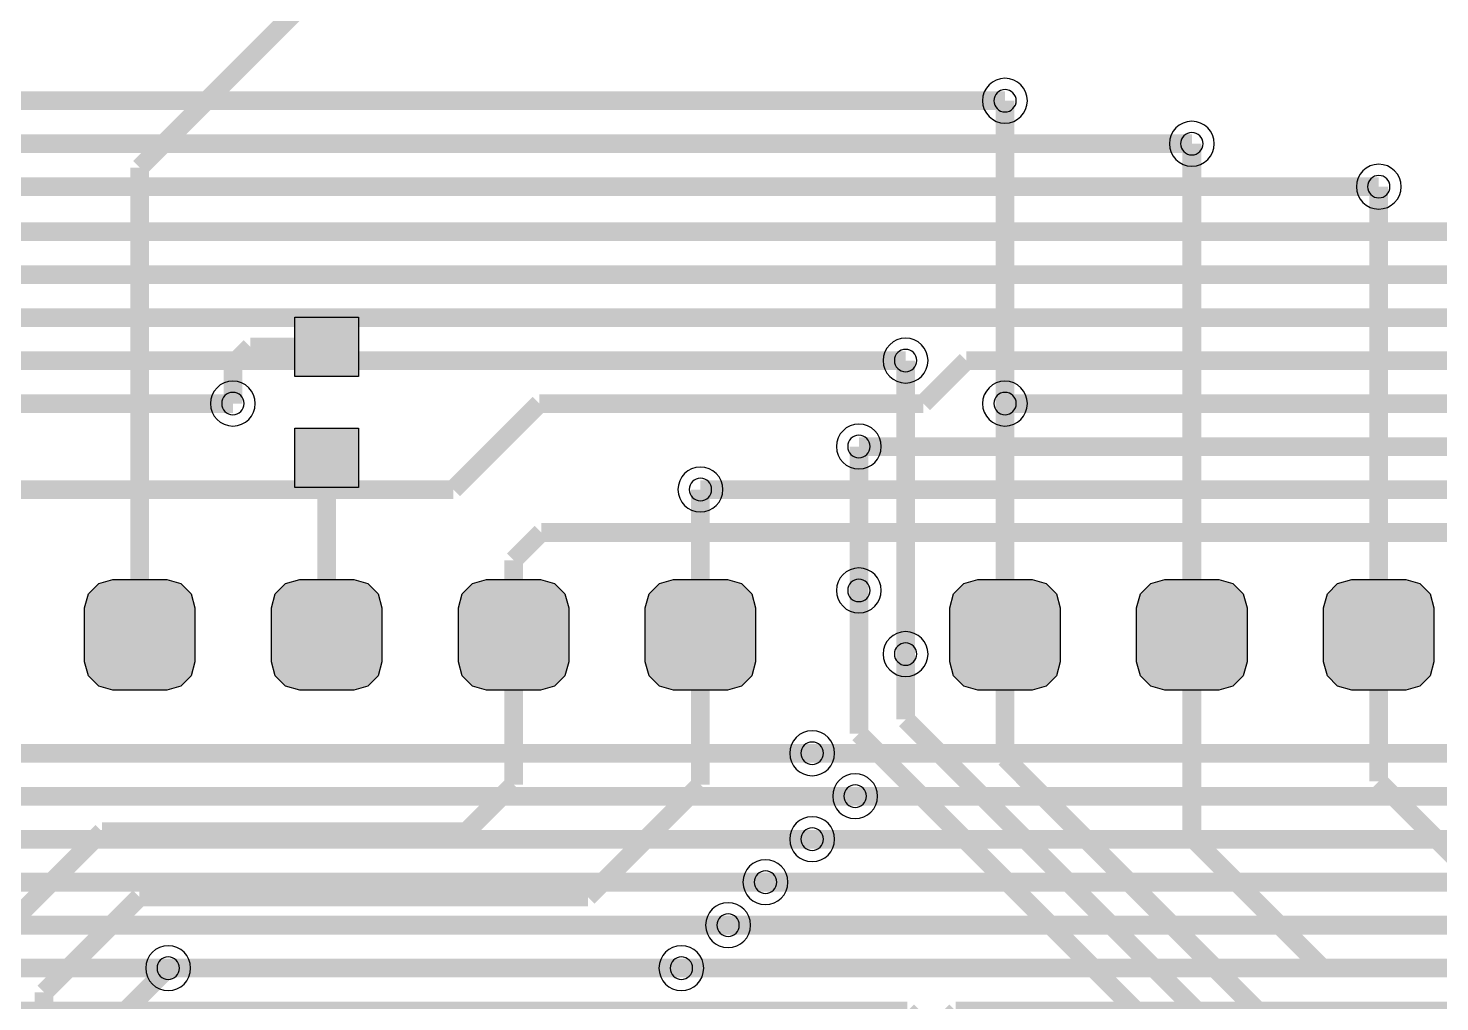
# Model space of a CAD drawing. Header units: millimetres. Extents: x -2 to 166, y 0 to 101.
# Drawn here: x 91.2 to 110.39, y 69.44 to 82.67 of the extents above; entities that cross this region are included whole.
import ezdxf

# ---------------------------------------------------------------- set-up
doc = ezdxf.new("R2010")
doc.units = ezdxf.units.MM
doc.header["$MEASUREMENT"] = 0
for name, color, linetype, true_color in [('Bottom-Layer', 7, 'Continuous', 0x0000ff), ('Hole-Layer', 7, 'Continuous', 0x222222), ('Multi-Layer', 7, 'Continuous', 0xc0c0c0), ('Top-Layer', 7, 'Continuous', 0xff0000)]:
    doc.layers.add(name, color=color, linetype=linetype, true_color=true_color)

msp = doc.modelspace()

# ---------------------------------------------------------------- hatches: boundary and pattern name
at = {"layer": 'Bottom-Layer'}
for points in [[(95.687, 77.938), (94.823, 77.938), (94.823, 78.744), (95.687, 78.744)], [(95.687, 76.431), (94.823, 76.431), (94.823, 77.237), (95.687, 77.237)], [(91.965, 74.061), (91.965, 74.796), (92.017, 74.988), (92.157, 75.128), (92.348, 75.179), (93.083, 75.179), (93.274, 75.128), (93.414, 74.988), (93.465, 74.796), (93.465, 74.061), (93.414, 73.87), (93.274, 73.73), (93.083, 73.679), (92.348, 73.679), (92.157, 73.73), (92.017, 73.87)], [(94.505, 74.061), (94.505, 74.796), (94.557, 74.988), (94.697, 75.128), (94.888, 75.179), (95.623, 75.179), (95.814, 75.128), (95.954, 74.988), (96.005, 74.796), (96.005, 74.061), (95.954, 73.87), (95.814, 73.73), (95.623, 73.679), (94.888, 73.679), (94.697, 73.73), (94.557, 73.87)], [(97.045, 74.061), (97.045, 74.796), (97.097, 74.988), (97.237, 75.128), (97.428, 75.179), (98.163, 75.179), (98.354, 75.128), (98.494, 74.988), (98.545, 74.796), (98.545, 74.061), (98.494, 73.87), (98.354, 73.73), (98.163, 73.679), (97.428, 73.679), (97.237, 73.73), (97.097, 73.87)], [(99.585, 74.061), (99.585, 74.796), (99.637, 74.988), (99.777, 75.128), (99.968, 75.179), (100.703, 75.179), (100.894, 75.128), (101.034, 74.988), (101.085, 74.796), (101.085, 74.061), (101.034, 73.87), (100.894, 73.73), (100.703, 73.679), (99.968, 73.679), (99.777, 73.73), (99.637, 73.87)], [(103.725, 74.061), (103.725, 74.796), (103.777, 74.988), (103.917, 75.128), (104.108, 75.179), (104.843, 75.179), (105.034, 75.128), (105.174, 74.988), (105.225, 74.796), (105.225, 74.061), (105.174, 73.87), (105.034, 73.73), (104.843, 73.679), (104.108, 73.679), (103.917, 73.73), (103.777, 73.87)], [(106.265, 74.061), (106.265, 74.796), (106.317, 74.988), (106.457, 75.128), (106.648, 75.179), (107.383, 75.179), (107.574, 75.128), (107.714, 74.988), (107.765, 74.796), (107.765, 74.061), (107.714, 73.87), (107.574, 73.73), (107.383, 73.679), (106.648, 73.679), (106.457, 73.73), (106.317, 73.87)], [(108.806, 74.061), (108.806, 74.796), (108.857, 74.988), (108.997, 75.128), (109.188, 75.179), (109.923, 75.179), (110.114, 75.128), (110.254, 74.988), (110.306, 74.796), (110.306, 74.061), (110.254, 73.87), (110.114, 73.73), (109.923, 73.679), (109.188, 73.679), (108.997, 73.73), (108.857, 73.87)]]:
    msp.add_hatch(color=256, dxfattribs=at).paths.add_polyline_path(points)
at = {"layer": 'Hole-Layer'}
for points in [[(92.215, 74.429, 1), (93.215, 74.429, 1)], [(92.215, 74.429, 1), (93.215, 74.429, 1)], [(94.755, 74.429, 1), (95.755, 74.429, 1)], [(94.755, 74.429, 1), (95.755, 74.429, 1)], [(97.295, 74.429, 1), (98.295, 74.429, 1)], [(97.295, 74.429, 1), (98.295, 74.429, 1)], [(99.835, 74.429, 1), (100.835, 74.429, 1)], [(99.835, 74.429, 1), (100.835, 74.429, 1)], [(103.975, 74.429, 1), (104.975, 74.429, 1)], [(103.975, 74.429, 1), (104.975, 74.429, 1)], [(106.515, 74.429, 1), (107.515, 74.429, 1)], [(106.515, 74.429, 1), (107.515, 74.429, 1)], [(109.056, 74.429, 1), (110.056, 74.429, 1)], [(109.056, 74.429, 1), (110.056, 74.429, 1)]]:
    msp.add_hatch(color=256, dxfattribs=at).paths.add_polyline_path(points)
at = {"layer": 'Multi-Layer'}
for points in [[(91.965, 74.061), (91.965, 74.796), (92.017, 74.988), (92.157, 75.128), (92.348, 75.179), (93.083, 75.179), (93.274, 75.128), (93.414, 74.988), (93.465, 74.796), (93.465, 74.061), (93.414, 73.87), (93.274, 73.73), (93.083, 73.679), (92.348, 73.679), (92.157, 73.73), (92.017, 73.87)], [(91.965, 74.061), (91.965, 74.796), (92.017, 74.988), (92.157, 75.128), (92.348, 75.179), (93.083, 75.179), (93.274, 75.128), (93.414, 74.988), (93.465, 74.796), (93.465, 74.061), (93.414, 73.87), (93.274, 73.73), (93.083, 73.679), (92.348, 73.679), (92.157, 73.73), (92.017, 73.87)], [(91.965, 74.061), (91.965, 74.796), (92.017, 74.988), (92.157, 75.128), (92.348, 75.179), (93.083, 75.179), (93.274, 75.128), (93.414, 74.988), (93.465, 74.796), (93.465, 74.061), (93.414, 73.87), (93.274, 73.73), (93.083, 73.679), (92.348, 73.679), (92.157, 73.73), (92.017, 73.87)], [(94.505, 74.061), (94.505, 74.796), (94.557, 74.988), (94.697, 75.128), (94.888, 75.179), (95.623, 75.179), (95.814, 75.128), (95.954, 74.988), (96.005, 74.796), (96.005, 74.061), (95.954, 73.87), (95.814, 73.73), (95.623, 73.679), (94.888, 73.679), (94.697, 73.73), (94.557, 73.87)], [(94.505, 74.061), (94.505, 74.796), (94.557, 74.988), (94.697, 75.128), (94.888, 75.179), (95.623, 75.179), (95.814, 75.128), (95.954, 74.988), (96.005, 74.796), (96.005, 74.061), (95.954, 73.87), (95.814, 73.73), (95.623, 73.679), (94.888, 73.679), (94.697, 73.73), (94.557, 73.87)], [(94.505, 74.061), (94.505, 74.796), (94.557, 74.988), (94.697, 75.128), (94.888, 75.179), (95.623, 75.179), (95.814, 75.128), (95.954, 74.988), (96.005, 74.796), (96.005, 74.061), (95.954, 73.87), (95.814, 73.73), (95.623, 73.679), (94.888, 73.679), (94.697, 73.73), (94.557, 73.87)], [(97.045, 74.061), (97.045, 74.796), (97.097, 74.988), (97.237, 75.128), (97.428, 75.179), (98.163, 75.179), (98.354, 75.128), (98.494, 74.988), (98.545, 74.796), (98.545, 74.061), (98.494, 73.87), (98.354, 73.73), (98.163, 73.679), (97.428, 73.679), (97.237, 73.73), (97.097, 73.87)], [(97.045, 74.061), (97.045, 74.796), (97.097, 74.988), (97.237, 75.128), (97.428, 75.179), (98.163, 75.179), (98.354, 75.128), (98.494, 74.988), (98.545, 74.796), (98.545, 74.061), (98.494, 73.87), (98.354, 73.73), (98.163, 73.679), (97.428, 73.679), (97.237, 73.73), (97.097, 73.87)], [(97.045, 74.061), (97.045, 74.796), (97.097, 74.988), (97.237, 75.128), (97.428, 75.179), (98.163, 75.179), (98.354, 75.128), (98.494, 74.988), (98.545, 74.796), (98.545, 74.061), (98.494, 73.87), (98.354, 73.73), (98.163, 73.679), (97.428, 73.679), (97.237, 73.73), (97.097, 73.87)], [(99.585, 74.061), (99.585, 74.796), (99.637, 74.988), (99.777, 75.128), (99.968, 75.179), (100.703, 75.179), (100.894, 75.128), (101.034, 74.988), (101.085, 74.796), (101.085, 74.061), (101.034, 73.87), (100.894, 73.73), (100.703, 73.679), (99.968, 73.679), (99.777, 73.73), (99.637, 73.87)], [(99.585, 74.061), (99.585, 74.796), (99.637, 74.988), (99.777, 75.128), (99.968, 75.179), (100.703, 75.179), (100.894, 75.128), (101.034, 74.988), (101.085, 74.796), (101.085, 74.061), (101.034, 73.87), (100.894, 73.73), (100.703, 73.679), (99.968, 73.679), (99.777, 73.73), (99.637, 73.87)], [(99.585, 74.061), (99.585, 74.796), (99.637, 74.988), (99.777, 75.128), (99.968, 75.179), (100.703, 75.179), (100.894, 75.128), (101.034, 74.988), (101.085, 74.796), (101.085, 74.061), (101.034, 73.87), (100.894, 73.73), (100.703, 73.679), (99.968, 73.679), (99.777, 73.73), (99.637, 73.87)], [(103.725, 74.061), (103.725, 74.796), (103.777, 74.988), (103.917, 75.128), (104.108, 75.179), (104.843, 75.179), (105.034, 75.128), (105.174, 74.988), (105.225, 74.796), (105.225, 74.061), (105.174, 73.87), (105.034, 73.73), (104.843, 73.679), (104.108, 73.679), (103.917, 73.73), (103.777, 73.87)], [(103.725, 74.061), (103.725, 74.796), (103.777, 74.988), (103.917, 75.128), (104.108, 75.179), (104.843, 75.179), (105.034, 75.128), (105.174, 74.988), (105.225, 74.796), (105.225, 74.061), (105.174, 73.87), (105.034, 73.73), (104.843, 73.679), (104.108, 73.679), (103.917, 73.73), (103.777, 73.87)], [(103.725, 74.061), (103.725, 74.796), (103.777, 74.988), (103.917, 75.128), (104.108, 75.179), (104.843, 75.179), (105.034, 75.128), (105.174, 74.988), (105.225, 74.796), (105.225, 74.061), (105.174, 73.87), (105.034, 73.73), (104.843, 73.679), (104.108, 73.679), (103.917, 73.73), (103.777, 73.87)], [(106.265, 74.061), (106.265, 74.796), (106.317, 74.988), (106.457, 75.128), (106.648, 75.179), (107.383, 75.179), (107.574, 75.128), (107.714, 74.988), (107.765, 74.796), (107.765, 74.061), (107.714, 73.87), (107.574, 73.73), (107.383, 73.679), (106.648, 73.679), (106.457, 73.73), (106.317, 73.87)], [(106.265, 74.061), (106.265, 74.796), (106.317, 74.988), (106.457, 75.128), (106.648, 75.179), (107.383, 75.179), (107.574, 75.128), (107.714, 74.988), (107.765, 74.796), (107.765, 74.061), (107.714, 73.87), (107.574, 73.73), (107.383, 73.679), (106.648, 73.679), (106.457, 73.73), (106.317, 73.87)], [(106.265, 74.061), (106.265, 74.796), (106.317, 74.988), (106.457, 75.128), (106.648, 75.179), (107.383, 75.179), (107.574, 75.128), (107.714, 74.988), (107.765, 74.796), (107.765, 74.061), (107.714, 73.87), (107.574, 73.73), (107.383, 73.679), (106.648, 73.679), (106.457, 73.73), (106.317, 73.87)], [(108.806, 74.061), (108.806, 74.796), (108.857, 74.988), (108.997, 75.128), (109.188, 75.179), (109.923, 75.179), (110.114, 75.128), (110.254, 74.988), (110.306, 74.796), (110.306, 74.061), (110.254, 73.87), (110.114, 73.73), (109.923, 73.679), (109.188, 73.679), (108.997, 73.73), (108.857, 73.87)], [(108.806, 74.061), (108.806, 74.796), (108.857, 74.988), (108.997, 75.128), (109.188, 75.179), (109.923, 75.179), (110.114, 75.128), (110.254, 74.988), (110.306, 74.796), (110.306, 74.061), (110.254, 73.87), (110.114, 73.73), (109.923, 73.679), (109.188, 73.679), (108.997, 73.73), (108.857, 73.87)], [(108.806, 74.061), (108.806, 74.796), (108.857, 74.988), (108.997, 75.128), (109.188, 75.179), (109.923, 75.179), (110.114, 75.128), (110.254, 74.988), (110.306, 74.796), (110.306, 74.061), (110.254, 73.87), (110.114, 73.73), (109.923, 73.679), (109.188, 73.679), (108.997, 73.73), (108.857, 73.87)]]:
    msp.add_hatch(color=256, dxfattribs=at).paths.add_polyline_path(points)
at = {"layer": 'Top-Layer'}
for points in [[(91.965, 74.061), (91.965, 74.796), (92.017, 74.988), (92.157, 75.128), (92.348, 75.179), (93.083, 75.179), (93.274, 75.128), (93.414, 74.988), (93.465, 74.796), (93.465, 74.061), (93.414, 73.87), (93.274, 73.73), (93.083, 73.679), (92.348, 73.679), (92.157, 73.73), (92.017, 73.87)], [(94.505, 74.061), (94.505, 74.796), (94.557, 74.988), (94.697, 75.128), (94.888, 75.179), (95.623, 75.179), (95.814, 75.128), (95.954, 74.988), (96.005, 74.796), (96.005, 74.061), (95.954, 73.87), (95.814, 73.73), (95.623, 73.679), (94.888, 73.679), (94.697, 73.73), (94.557, 73.87)], [(97.045, 74.061), (97.045, 74.796), (97.097, 74.988), (97.237, 75.128), (97.428, 75.179), (98.163, 75.179), (98.354, 75.128), (98.494, 74.988), (98.545, 74.796), (98.545, 74.061), (98.494, 73.87), (98.354, 73.73), (98.163, 73.679), (97.428, 73.679), (97.237, 73.73), (97.097, 73.87)], [(99.585, 74.061), (99.585, 74.796), (99.637, 74.988), (99.777, 75.128), (99.968, 75.179), (100.703, 75.179), (100.894, 75.128), (101.034, 74.988), (101.085, 74.796), (101.085, 74.061), (101.034, 73.87), (100.894, 73.73), (100.703, 73.679), (99.968, 73.679), (99.777, 73.73), (99.637, 73.87)], [(103.725, 74.061), (103.725, 74.796), (103.777, 74.988), (103.917, 75.128), (104.108, 75.179), (104.843, 75.179), (105.034, 75.128), (105.174, 74.988), (105.225, 74.796), (105.225, 74.061), (105.174, 73.87), (105.034, 73.73), (104.843, 73.679), (104.108, 73.679), (103.917, 73.73), (103.777, 73.87)], [(106.265, 74.061), (106.265, 74.796), (106.317, 74.988), (106.457, 75.128), (106.648, 75.179), (107.383, 75.179), (107.574, 75.128), (107.714, 74.988), (107.765, 74.796), (107.765, 74.061), (107.714, 73.87), (107.574, 73.73), (107.383, 73.679), (106.648, 73.679), (106.457, 73.73), (106.317, 73.87)], [(108.806, 74.061), (108.806, 74.796), (108.857, 74.988), (108.997, 75.128), (109.188, 75.179), (109.923, 75.179), (110.114, 75.128), (110.254, 74.988), (110.306, 74.796), (110.306, 74.061), (110.254, 73.87), (110.114, 73.73), (109.923, 73.679), (109.188, 73.679), (108.997, 73.73), (108.857, 73.87)]]:
    msp.add_hatch(color=256, dxfattribs=at).paths.add_polyline_path(points)

# ---------------------------------------------------------------- linework, layer by layer
at = {"layer": 'Bottom-Layer', "const_width": 0.254}
for points in [[(92.715, 80.777), (94.92, 82.982)], [(104.475, 81.686), (104.475, 77.571)], [(107.015, 81.102), (107.015, 74.429)], [(92.715, 74.429), (92.715, 80.777)], [(109.556, 80.518), (109.556, 74.429)], [(94.216, 78.341), (93.98, 78.105)], [(95.255, 78.341), (94.216, 78.341)], [(103.124, 74.168), (103.124, 78.155)], [(93.98, 78.105), (93.98, 77.571)], [(104.475, 77.571), (104.475, 74.429)], [(95.255, 76.834), (95.255, 74.429)], [(102.489, 76.987), (102.489, 75.032)], [(100.335, 74.429), (100.335, 76.403)], [(97.795, 74.429), (97.795, 72.395)], [(100.335, 74.429), (100.335, 72.395)], [(101.854, 72.82), (129.153, 72.82)], [(97.795, 72.395), (97.155, 71.755)], [(100.335, 72.395), (98.806, 70.866)], [(102.438, 72.236), (128.569, 72.236)], [(92.202, 71.755), (90.83, 70.383)], [(97.155, 71.755), (92.202, 71.755)], [(137.946, 71.652), (101.854, 71.652)], [(138.632, 71.068), (101.219, 71.068)], [(92.71, 70.866), (91.414, 69.57)], [(98.806, 70.866), (92.71, 70.866)], [(100.711, 70.484), (139.318, 70.484)], [(93.101, 69.9), (91.998, 68.797)], [(140.131, 69.9), (100.076, 69.9)], [(91.414, 69.57), (91.414, 57.429)], [(103.807, 69.316), (101.473, 66.982)], [(141.631, 69.316), (103.807, 69.316)]]:
    msp.add_lwpolyline(points, dxfattribs=at)
at = {"layer": 'Bottom-Layer'}
for points in [[(95.687, 77.938), (94.823, 77.938), (94.823, 78.744), (95.687, 78.744)], [(95.687, 76.431), (94.823, 76.431), (94.823, 77.237), (95.687, 77.237)], [(91.965, 74.061), (91.965, 74.796), (92.017, 74.988), (92.157, 75.128), (92.348, 75.179), (93.083, 75.179), (93.274, 75.128), (93.414, 74.988), (93.465, 74.796), (93.465, 74.061), (93.414, 73.87), (93.274, 73.73), (93.083, 73.679), (92.348, 73.679), (92.157, 73.73), (92.017, 73.87)], [(94.505, 74.061), (94.505, 74.796), (94.557, 74.988), (94.697, 75.128), (94.888, 75.179), (95.623, 75.179), (95.814, 75.128), (95.954, 74.988), (96.005, 74.796), (96.005, 74.061), (95.954, 73.87), (95.814, 73.73), (95.623, 73.679), (94.888, 73.679), (94.697, 73.73), (94.557, 73.87)], [(97.045, 74.061), (97.045, 74.796), (97.097, 74.988), (97.237, 75.128), (97.428, 75.179), (98.163, 75.179), (98.354, 75.128), (98.494, 74.988), (98.545, 74.796), (98.545, 74.061), (98.494, 73.87), (98.354, 73.73), (98.163, 73.679), (97.428, 73.679), (97.237, 73.73), (97.097, 73.87)], [(99.585, 74.061), (99.585, 74.796), (99.637, 74.988), (99.777, 75.128), (99.968, 75.179), (100.703, 75.179), (100.894, 75.128), (101.034, 74.988), (101.085, 74.796), (101.085, 74.061), (101.034, 73.87), (100.894, 73.73), (100.703, 73.679), (99.968, 73.679), (99.777, 73.73), (99.637, 73.87)], [(103.725, 74.061), (103.725, 74.796), (103.777, 74.988), (103.917, 75.128), (104.108, 75.179), (104.843, 75.179), (105.034, 75.128), (105.174, 74.988), (105.225, 74.796), (105.225, 74.061), (105.174, 73.87), (105.034, 73.73), (104.843, 73.679), (104.108, 73.679), (103.917, 73.73), (103.777, 73.87)], [(106.265, 74.061), (106.265, 74.796), (106.317, 74.988), (106.457, 75.128), (106.648, 75.179), (107.383, 75.179), (107.574, 75.128), (107.714, 74.988), (107.765, 74.796), (107.765, 74.061), (107.714, 73.87), (107.574, 73.73), (107.383, 73.679), (106.648, 73.679), (106.457, 73.73), (106.317, 73.87)], [(108.806, 74.061), (108.806, 74.796), (108.857, 74.988), (108.997, 75.128), (109.188, 75.179), (109.923, 75.179), (110.114, 75.128), (110.254, 74.988), (110.306, 74.796), (110.306, 74.061), (110.254, 73.87), (110.114, 73.73), (109.923, 73.679), (109.188, 73.679), (108.997, 73.73), (108.857, 73.87)]]:
    msp.add_lwpolyline(points, close=True, dxfattribs=at)
at = {"layer": 'Hole-Layer'}
for points in [[(104.323, 81.686, 1), (104.628, 81.686, 1)], [(106.863, 81.102, 1), (107.168, 81.102, 1)], [(109.403, 80.518, 1), (109.708, 80.518, 1)], [(102.972, 78.155, 1), (103.277, 78.155, 1)], [(93.828, 77.571, 1), (94.133, 77.571, 1)], [(104.323, 77.571, 1), (104.628, 77.571, 1)], [(102.337, 76.987, 1), (102.642, 76.987, 1)], [(100.183, 76.403, 1), (100.488, 76.403, 1)], [(102.337, 75.032, 1), (102.642, 75.032, 1)], [(102.972, 74.168, 1), (103.277, 74.168, 1)], [(101.702, 72.82, 1), (102.007, 72.82, 1)], [(102.286, 72.236, 1), (102.591, 72.236, 1)], [(101.702, 71.652, 1), (102.007, 71.652, 1)], [(101.067, 71.068, 1), (101.372, 71.068, 1)], [(100.559, 70.484, 1), (100.864, 70.484, 1)], [(92.949, 69.9, 1), (93.254, 69.9, 1)], [(99.924, 69.9, 1), (100.229, 69.9, 1)]]:
    msp.add_lwpolyline(points, format="xyb", close=True, dxfattribs=at)
at = {"layer": 'Multi-Layer'}
for points in [[(104.17, 81.686, 1), (104.78, 81.686), (104.78, 81.686, 1), (104.17, 81.686)], [(106.71, 81.102, 1), (107.32, 81.102), (107.32, 81.102, 1), (106.71, 81.102)], [(109.251, 80.518, 1), (109.861, 80.518), (109.861, 80.518, 1), (109.251, 80.518)], [(102.819, 78.155, 1), (103.429, 78.155), (103.429, 78.155, 1), (102.819, 78.155)], [(93.675, 77.571, 1), (94.285, 77.571), (94.285, 77.571, 1), (93.675, 77.571)], [(104.17, 77.571, 1), (104.78, 77.571), (104.78, 77.571, 1), (104.17, 77.571)], [(102.184, 76.987, 1), (102.794, 76.987), (102.794, 76.987, 1), (102.184, 76.987)], [(100.03, 76.403, 1), (100.64, 76.403), (100.64, 76.403, 1), (100.03, 76.403)], [(102.184, 75.032, 1), (102.794, 75.032), (102.794, 75.032, 1), (102.184, 75.032)], [(102.819, 74.168, 1), (103.429, 74.168), (103.429, 74.168, 1), (102.819, 74.168)], [(101.549, 72.82, 1), (102.159, 72.82), (102.159, 72.82, 1), (101.549, 72.82)], [(102.133, 72.236, 1), (102.743, 72.236), (102.743, 72.236, 1), (102.133, 72.236)], [(101.549, 71.652, 1), (102.159, 71.652), (102.159, 71.652, 1), (101.549, 71.652)], [(100.914, 71.068, 1), (101.524, 71.068), (101.524, 71.068, 1), (100.914, 71.068)], [(100.406, 70.484, 1), (101.016, 70.484), (101.016, 70.484, 1), (100.406, 70.484)], [(92.796, 69.9, 1), (93.406, 69.9), (93.406, 69.9, 1), (92.796, 69.9)], [(99.771, 69.9, 1), (100.381, 69.9), (100.381, 69.9, 1), (99.771, 69.9)]]:
    msp.add_lwpolyline(points, format="xyb", dxfattribs=at)
for points in [[(91.965, 74.061), (91.965, 74.796), (92.017, 74.988), (92.157, 75.128), (92.348, 75.179), (93.083, 75.179), (93.274, 75.128), (93.414, 74.988), (93.465, 74.796), (93.465, 74.061), (93.414, 73.87), (93.274, 73.73), (93.083, 73.679), (92.348, 73.679), (92.157, 73.73), (92.017, 73.87)], [(91.965, 74.061), (91.965, 74.796), (92.017, 74.988), (92.157, 75.128), (92.348, 75.179), (93.083, 75.179), (93.274, 75.128), (93.414, 74.988), (93.465, 74.796), (93.465, 74.061), (93.414, 73.87), (93.274, 73.73), (93.083, 73.679), (92.348, 73.679), (92.157, 73.73), (92.017, 73.87)], [(91.965, 74.061), (91.965, 74.796), (92.017, 74.988), (92.157, 75.128), (92.348, 75.179), (93.083, 75.179), (93.274, 75.128), (93.414, 74.988), (93.465, 74.796), (93.465, 74.061), (93.414, 73.87), (93.274, 73.73), (93.083, 73.679), (92.348, 73.679), (92.157, 73.73), (92.017, 73.87)], [(94.505, 74.061), (94.505, 74.796), (94.557, 74.988), (94.697, 75.128), (94.888, 75.179), (95.623, 75.179), (95.814, 75.128), (95.954, 74.988), (96.005, 74.796), (96.005, 74.061), (95.954, 73.87), (95.814, 73.73), (95.623, 73.679), (94.888, 73.679), (94.697, 73.73), (94.557, 73.87)], [(94.505, 74.061), (94.505, 74.796), (94.557, 74.988), (94.697, 75.128), (94.888, 75.179), (95.623, 75.179), (95.814, 75.128), (95.954, 74.988), (96.005, 74.796), (96.005, 74.061), (95.954, 73.87), (95.814, 73.73), (95.623, 73.679), (94.888, 73.679), (94.697, 73.73), (94.557, 73.87)], [(94.505, 74.061), (94.505, 74.796), (94.557, 74.988), (94.697, 75.128), (94.888, 75.179), (95.623, 75.179), (95.814, 75.128), (95.954, 74.988), (96.005, 74.796), (96.005, 74.061), (95.954, 73.87), (95.814, 73.73), (95.623, 73.679), (94.888, 73.679), (94.697, 73.73), (94.557, 73.87)], [(97.045, 74.061), (97.045, 74.796), (97.097, 74.988), (97.237, 75.128), (97.428, 75.179), (98.163, 75.179), (98.354, 75.128), (98.494, 74.988), (98.545, 74.796), (98.545, 74.061), (98.494, 73.87), (98.354, 73.73), (98.163, 73.679), (97.428, 73.679), (97.237, 73.73), (97.097, 73.87)], [(97.045, 74.061), (97.045, 74.796), (97.097, 74.988), (97.237, 75.128), (97.428, 75.179), (98.163, 75.179), (98.354, 75.128), (98.494, 74.988), (98.545, 74.796), (98.545, 74.061), (98.494, 73.87), (98.354, 73.73), (98.163, 73.679), (97.428, 73.679), (97.237, 73.73), (97.097, 73.87)], [(97.045, 74.061), (97.045, 74.796), (97.097, 74.988), (97.237, 75.128), (97.428, 75.179), (98.163, 75.179), (98.354, 75.128), (98.494, 74.988), (98.545, 74.796), (98.545, 74.061), (98.494, 73.87), (98.354, 73.73), (98.163, 73.679), (97.428, 73.679), (97.237, 73.73), (97.097, 73.87)], [(99.585, 74.061), (99.585, 74.796), (99.637, 74.988), (99.777, 75.128), (99.968, 75.179), (100.703, 75.179), (100.894, 75.128), (101.034, 74.988), (101.085, 74.796), (101.085, 74.061), (101.034, 73.87), (100.894, 73.73), (100.703, 73.679), (99.968, 73.679), (99.777, 73.73), (99.637, 73.87)], [(99.585, 74.061), (99.585, 74.796), (99.637, 74.988), (99.777, 75.128), (99.968, 75.179), (100.703, 75.179), (100.894, 75.128), (101.034, 74.988), (101.085, 74.796), (101.085, 74.061), (101.034, 73.87), (100.894, 73.73), (100.703, 73.679), (99.968, 73.679), (99.777, 73.73), (99.637, 73.87)], [(99.585, 74.061), (99.585, 74.796), (99.637, 74.988), (99.777, 75.128), (99.968, 75.179), (100.703, 75.179), (100.894, 75.128), (101.034, 74.988), (101.085, 74.796), (101.085, 74.061), (101.034, 73.87), (100.894, 73.73), (100.703, 73.679), (99.968, 73.679), (99.777, 73.73), (99.637, 73.87)], [(103.725, 74.061), (103.725, 74.796), (103.777, 74.988), (103.917, 75.128), (104.108, 75.179), (104.843, 75.179), (105.034, 75.128), (105.174, 74.988), (105.225, 74.796), (105.225, 74.061), (105.174, 73.87), (105.034, 73.73), (104.843, 73.679), (104.108, 73.679), (103.917, 73.73), (103.777, 73.87)], [(103.725, 74.061), (103.725, 74.796), (103.777, 74.988), (103.917, 75.128), (104.108, 75.179), (104.843, 75.179), (105.034, 75.128), (105.174, 74.988), (105.225, 74.796), (105.225, 74.061), (105.174, 73.87), (105.034, 73.73), (104.843, 73.679), (104.108, 73.679), (103.917, 73.73), (103.777, 73.87)], [(103.725, 74.061), (103.725, 74.796), (103.777, 74.988), (103.917, 75.128), (104.108, 75.179), (104.843, 75.179), (105.034, 75.128), (105.174, 74.988), (105.225, 74.796), (105.225, 74.061), (105.174, 73.87), (105.034, 73.73), (104.843, 73.679), (104.108, 73.679), (103.917, 73.73), (103.777, 73.87)], [(106.265, 74.061), (106.265, 74.796), (106.317, 74.988), (106.457, 75.128), (106.648, 75.179), (107.383, 75.179), (107.574, 75.128), (107.714, 74.988), (107.765, 74.796), (107.765, 74.061), (107.714, 73.87), (107.574, 73.73), (107.383, 73.679), (106.648, 73.679), (106.457, 73.73), (106.317, 73.87)], [(106.265, 74.061), (106.265, 74.796), (106.317, 74.988), (106.457, 75.128), (106.648, 75.179), (107.383, 75.179), (107.574, 75.128), (107.714, 74.988), (107.765, 74.796), (107.765, 74.061), (107.714, 73.87), (107.574, 73.73), (107.383, 73.679), (106.648, 73.679), (106.457, 73.73), (106.317, 73.87)], [(106.265, 74.061), (106.265, 74.796), (106.317, 74.988), (106.457, 75.128), (106.648, 75.179), (107.383, 75.179), (107.574, 75.128), (107.714, 74.988), (107.765, 74.796), (107.765, 74.061), (107.714, 73.87), (107.574, 73.73), (107.383, 73.679), (106.648, 73.679), (106.457, 73.73), (106.317, 73.87)], [(108.806, 74.061), (108.806, 74.796), (108.857, 74.988), (108.997, 75.128), (109.188, 75.179), (109.923, 75.179), (110.114, 75.128), (110.254, 74.988), (110.306, 74.796), (110.306, 74.061), (110.254, 73.87), (110.114, 73.73), (109.923, 73.679), (109.188, 73.679), (108.997, 73.73), (108.857, 73.87)], [(108.806, 74.061), (108.806, 74.796), (108.857, 74.988), (108.997, 75.128), (109.188, 75.179), (109.923, 75.179), (110.114, 75.128), (110.254, 74.988), (110.306, 74.796), (110.306, 74.061), (110.254, 73.87), (110.114, 73.73), (109.923, 73.679), (109.188, 73.679), (108.997, 73.73), (108.857, 73.87)], [(108.806, 74.061), (108.806, 74.796), (108.857, 74.988), (108.997, 75.128), (109.188, 75.179), (109.923, 75.179), (110.114, 75.128), (110.254, 74.988), (110.306, 74.796), (110.306, 74.061), (110.254, 73.87), (110.114, 73.73), (109.923, 73.679), (109.188, 73.679), (108.997, 73.73), (108.857, 73.87)]]:
    msp.add_lwpolyline(points, close=True, dxfattribs=at)
at = {"layer": 'Top-Layer', "const_width": 0.254}
for points in [[(104.475, 81.686), (81.301, 81.686)], [(81.607, 81.102), (107.015, 81.102)], [(109.556, 80.518), (81.913, 80.518)], [(82.192, 79.907), (112.096, 79.907)], [(82.498, 79.323), (114.636, 79.323)], [(117.176, 78.739), (82.804, 78.739)], [(103.124, 78.155), (80.822, 78.155)], [(103.95, 78.155), (103.366, 77.571)], [(120.064, 78.155), (103.95, 78.155)], [(93.98, 77.571), (81.127, 77.571)], [(98.145, 77.571), (96.977, 76.403)], [(103.366, 77.571), (98.145, 77.571)], [(104.475, 77.571), (120.306, 77.571)], [(120.548, 76.987), (102.489, 76.987)], [(96.977, 76.403), (90.881, 76.403)], [(127.222, 76.403), (100.335, 76.403)], [(98.171, 75.819), (97.795, 75.443)], [(126.98, 75.819), (98.171, 75.819)], [(97.795, 75.443), (97.795, 74.429)], [(102.489, 75.032), (102.489, 73.088)], [(104.475, 74.429), (104.475, 72.754)], [(107.015, 71.674), (107.015, 74.429)], [(109.556, 74.429), (109.556, 72.436)], [(103.124, 73.279), (103.124, 74.168)], [(107.671, 68.732), (103.124, 73.279)], [(102.489, 73.088), (106.553, 69.024)], [(81.231, 72.82), (101.854, 72.82)], [(104.475, 72.754), (107.913, 69.316)], [(109.556, 72.436), (111.507, 70.484)], [(102.438, 72.236), (80.672, 72.236)], [(101.854, 71.652), (77.75, 71.652)], [(108.789, 69.9), (107.015, 71.674)], [(78.461, 71.068), (101.219, 71.068)], [(100.711, 70.484), (79.172, 70.484)], [(93.101, 69.9), (65.843, 69.9)], [(93.101, 69.9), (100.076, 69.9)], [(117.806, 69.9), (108.789, 69.9)], [(103.15, 69.316), (89.255, 69.316)], [(104.013, 68.453), (103.15, 69.316)], [(107.913, 69.316), (115.723, 69.316)]]:
    msp.add_lwpolyline(points, dxfattribs=at)
at = {"layer": 'Top-Layer'}
for points in [[(91.965, 74.061), (91.965, 74.796), (92.017, 74.988), (92.157, 75.128), (92.348, 75.179), (93.083, 75.179), (93.274, 75.128), (93.414, 74.988), (93.465, 74.796), (93.465, 74.061), (93.414, 73.87), (93.274, 73.73), (93.083, 73.679), (92.348, 73.679), (92.157, 73.73), (92.017, 73.87)], [(94.505, 74.061), (94.505, 74.796), (94.557, 74.988), (94.697, 75.128), (94.888, 75.179), (95.623, 75.179), (95.814, 75.128), (95.954, 74.988), (96.005, 74.796), (96.005, 74.061), (95.954, 73.87), (95.814, 73.73), (95.623, 73.679), (94.888, 73.679), (94.697, 73.73), (94.557, 73.87)], [(97.045, 74.061), (97.045, 74.796), (97.097, 74.988), (97.237, 75.128), (97.428, 75.179), (98.163, 75.179), (98.354, 75.128), (98.494, 74.988), (98.545, 74.796), (98.545, 74.061), (98.494, 73.87), (98.354, 73.73), (98.163, 73.679), (97.428, 73.679), (97.237, 73.73), (97.097, 73.87)], [(99.585, 74.061), (99.585, 74.796), (99.637, 74.988), (99.777, 75.128), (99.968, 75.179), (100.703, 75.179), (100.894, 75.128), (101.034, 74.988), (101.085, 74.796), (101.085, 74.061), (101.034, 73.87), (100.894, 73.73), (100.703, 73.679), (99.968, 73.679), (99.777, 73.73), (99.637, 73.87)], [(103.725, 74.061), (103.725, 74.796), (103.777, 74.988), (103.917, 75.128), (104.108, 75.179), (104.843, 75.179), (105.034, 75.128), (105.174, 74.988), (105.225, 74.796), (105.225, 74.061), (105.174, 73.87), (105.034, 73.73), (104.843, 73.679), (104.108, 73.679), (103.917, 73.73), (103.777, 73.87)], [(106.265, 74.061), (106.265, 74.796), (106.317, 74.988), (106.457, 75.128), (106.648, 75.179), (107.383, 75.179), (107.574, 75.128), (107.714, 74.988), (107.765, 74.796), (107.765, 74.061), (107.714, 73.87), (107.574, 73.73), (107.383, 73.679), (106.648, 73.679), (106.457, 73.73), (106.317, 73.87)], [(108.806, 74.061), (108.806, 74.796), (108.857, 74.988), (108.997, 75.128), (109.188, 75.179), (109.923, 75.179), (110.114, 75.128), (110.254, 74.988), (110.306, 74.796), (110.306, 74.061), (110.254, 73.87), (110.114, 73.73), (109.923, 73.679), (109.188, 73.679), (108.997, 73.73), (108.857, 73.87)]]:
    msp.add_lwpolyline(points, close=True, dxfattribs=at)

doc.saveas('drawing.dxf')
